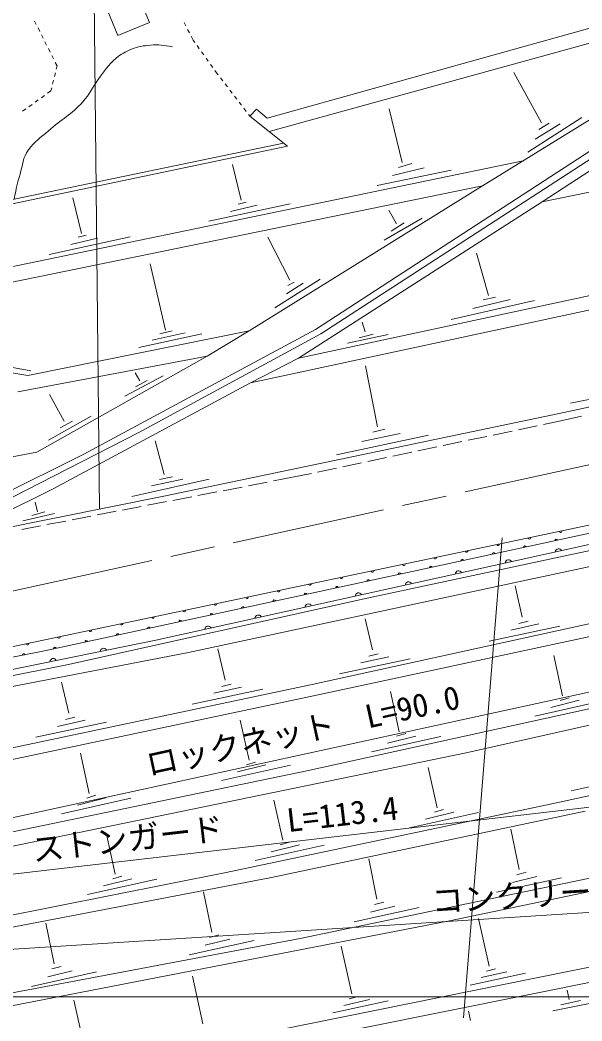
# Model space of a CAD drawing. Units: millimetres, scale not verified. Extents: x 40000 to 680000, y 20000 to 380000.
# Drawn here: x 404236 to 448070, y 238052 to 316105 of the extents above; entities that cross this region are included whole.
import ezdxf
from ezdxf.enums import TextEntityAlignment as Align

# ---------------------------------------------------------------- set-up
doc = ezdxf.new("R2010")
doc.units = ezdxf.units.MM
doc.header["$LTSCALE"] = 1000
doc.linetypes.add('CHAIN', pattern=[18.5, 12, -1.5, 3.5, -1.5])
for name, color, linetype, lineweight in [('M-BGD', 7, 'Continuous', 13), ('M-BMK', 2, 'CHAIN', 13), ('M-STR-HTXT', 7, 'Continuous', 13), ('M-STR-STRC', 7, 'Continuous', 13)]:
    doc.layers.add(name, color=color, linetype=linetype, lineweight=lineweight)
doc.styles.add('ＭＳ ゴシック', font='')
doc.styles.get('ＭＳ ゴシック').set_extended_font_data('MS Gothic')

msp = doc.modelspace()

# ---------------------------------------------------------------- linework, layer by layer
at = {"layer": 'M-BGD'}
for p, q in [((409971, 322001), (410426, 277968)), ((412827, 319565), (414326, 315903)), ((411865, 314897), (410367, 318558)), ((454600, 317123), (423508, 308457)), ((405504, 315751), (405369, 316019)), ((405773, 315215), (405639, 315483)), ((414326, 315903), (411865, 314897)), ((417039, 315909), (417175, 315642)), ((417312, 315375), (417448, 315107)), ((423667, 307406), (454571, 315947)), ((406043, 314679), (405908, 314947)), ((417585, 314840), (417744, 314528)), ((406313, 314143), (406178, 314411)), ((406582, 313607), (406447, 313875)), ((417744, 314528), (417869, 314353)), ((418044, 314110), (418219, 313866)), ((461179, 314021), (427275, 291979)), ((406852, 313071), (406717, 313339)), ((418394, 313622), (418569, 313379)), ((418744, 313135), (418919, 312891)), ((427694, 291640), (461578, 313582)), ((407127, 312524), (406987, 312803)), ((407067, 312280), (407127, 312524)), ((419094, 312647), (419269, 312404)), ((406924, 311698), (406995, 311989)), ((419444, 312160), (419569, 311986)), ((419569, 311986), (419683, 311837)), ((419865, 311599), (420048, 311362)), ((444921, 308078), (442767, 312025)), ((444973, 301929), (460369, 311998)), ((406648, 310580), (406708, 310824)), ((406780, 311115), (406852, 311406)), ((420231, 311124), (420413, 310886)), ((405416, 309696), (405660, 309871)), ((405903, 310046), (406147, 310220)), ((406391, 310395), (406648, 310580)), ((420596, 310648), (420779, 310410)), ((420962, 310172), (421144, 309934)), ((404441, 308997), (404684, 309171)), ((404928, 309346), (405172, 309521)), ((421327, 309696), (421510, 309458)), ((421693, 309220), (421875, 308982)), ((422690, 309154), (422172, 308596)), ((423508, 308457), (422690, 309154)), ((434054, 305007), (433037, 309174)), ((450266, 309319), (440306, 303178)), ((422058, 308744), (422172, 308596)), ((422172, 308596), (425103, 306263)), ((443844, 305805), (448051, 308516)), ((444422, 306821), (446356, 308018)), ((444701, 307579), (445519, 308058)), ((425103, 306263), (400759, 301175)), ((400786, 301511), (424792, 306511)), ((444973, 301929), (466896, 306415)), ((403311, 296818), (443480, 305135)), ((421497, 302048), (420819, 304826)), ((432100, 303193), (437862, 304409)), ((433296, 303990), (435769, 304588)), ((433755, 304608), (434792, 304927)), ((440306, 303178), (403360, 295601)), ((440306, 303178), (422105, 291877)), ((409036, 299467), (408358, 302245)), ((418971, 300413), (425299, 301782)), ((420659, 301184), (422733, 301662)), ((421244, 301742), (421869, 301901)), ((425952, 289746), (444973, 301929)), ((432653, 298927), (435617, 300642)), ((433610, 300203), (432998, 301280)), ((475766, 300442), (425952, 289746)), ((433198, 299645), (434208, 300283)), ((406510, 297832), (412837, 299201)), ((408198, 298603), (410272, 299082)), ((408783, 299162), (409408, 299321)), ((422223, 287812), (476432, 299494)), ((425275, 295817), (423574, 299180)), ((440771, 294621), (439841, 297930)), ((415574, 291913), (414378, 297084)), ((424106, 293650), (427655, 295897)), ((425023, 294753), (426312, 295578)), ((425129, 295405), (425621, 295671)), ((439561, 293597), (442459, 294302)), ((440372, 294275), (441316, 294501)), ((437873, 292746), (444360, 294222)), ((427275, 291979), (409220, 282264)), ((431147, 291789), (430935, 292534)), ((446293, 285418), (477741, 292156)), ((422105, 291877), (404848, 288378)), ((413442, 283913), (427694, 291640)), ((413492, 290557), (418428, 291638)), ((414546, 291133), (417107, 291709)), ((415149, 291629), (416097, 291860)), ((418845, 289904), (422105, 291877)), ((429778, 290912), (432942, 291577)), ((430682, 291311), (431772, 291603)), ((400115, 289625), (405086, 288761)), ((404070, 287122), (418845, 289904)), ((405536, 282397), (418845, 289904)), ((422223, 287812), (425952, 289746)), ((398469, 289473), (404848, 288378)), ((432128, 284370), (431191, 289148)), ((412415, 286767), (415389, 288348)), ((413572, 287958), (413227, 288588)), ((422223, 287812), (406829, 279553)), ((413244, 287498), (414148, 287985)), ((447170, 286216), (455266, 287891)), ((407669, 284822), (406539, 286896)), ((406460, 283334), (409796, 285221)), ((415586, 279000), (446293, 285418)), ((446408, 284850), (448038, 285206)), ((407377, 284304), (408321, 284836)), ((431756, 283958), (432687, 284197)), ((443107, 284155), (444575, 284464)), ((445064, 284567), (446408, 284850)), ((399819, 276953), (413442, 283913)), ((428925, 282190), (436103, 283745)), ((430905, 283227), (433883, 283851)), ((439193, 283331), (440661, 283640)), ((441150, 283743), (442618, 284052)), ((415482, 280657), (414782, 283280)), ((435279, 282507), (436747, 282816)), ((437236, 282919), (438704, 283228)), ((388309, 279196), (405536, 282397)), ((409220, 282264), (399598, 277452)), ((431365, 281683), (432832, 281992)), ((433322, 282095), (434789, 282404)), ((427450, 280859), (428918, 281168)), ((429407, 281271), (430875, 281580)), ((412947, 278938), (418982, 280294)), ((414498, 279780), (416935, 280294)), ((415127, 280267), (416129, 280488)), ((424008, 280162), (425617, 280473)), ((425617, 280473), (426961, 280756)), ((400136, 276241), (406829, 279553)), ((420081, 279405), (421554, 279689)), ((422045, 279784), (423518, 280068)), ((431308, 271018), (472675, 279864)), ((400271, 275937), (415586, 279000)), ((416153, 278647), (417626, 278931)), ((417387, 266777), (472732, 278665)), ((418117, 279026), (419590, 279310)), ((405590, 277766), (405421, 278519)), ((412226, 277890), (413698, 278174)), ((414189, 278269), (415662, 278553)), ((404464, 277057), (406928, 277615)), ((405147, 277473), (406166, 277766)), ((408298, 277132), (409771, 277417)), ((410262, 277511), (411735, 277795)), ((404370, 276375), (405843, 276659)), ((406334, 276754), (407807, 277038)), ((426886, 264272), (470553, 273799)), ((470685, 272747), (426261, 263214)), ((443405, 269541), (442847, 271973)), ((407881, 265814), (431308, 271018)), ((431718, 266991), (431160, 269423)), ((440840, 267667), (446343, 268850)), ((442515, 268517), (444695, 269009)), ((443139, 269049), (443871, 269235)), ((420235, 264627), (419677, 267060)), ((378073, 259237), (417387, 266777)), ((426605, 257569), (466229, 266270)), ((429153, 265117), (434656, 266300)), ((430828, 265967), (433008, 266459)), ((431453, 266499), (432184, 266685)), ((446557, 263408), (445866, 266545)), ((378683, 260060), (407881, 265814)), ((466149, 265034), (439031, 258960)), ((381020, 254568), (426886, 264272)), ((408041, 262047), (407482, 264480)), ((417670, 262753), (423173, 263936)), ((419344, 263603), (421524, 264095)), ((419969, 264135), (420700, 264321)), ((426261, 263214), (381839, 253833)), ((433814, 260610), (433122, 263747)), ((445653, 262504), (447860, 263063)), ((446358, 263049), (447062, 263262)), ((444404, 261826), (449801, 263036)), ((407150, 261024), (409330, 261515)), ((407775, 261555), (408506, 261741)), ((422100, 258380), (421409, 261517)), ((405475, 260173), (410978, 261356)), ((431660, 259028), (437057, 260237)), ((432910, 259706), (435116, 260264)), ((433614, 260251), (434319, 260463)), ((439031, 258960), (387584, 248382)), ((409636, 255798), (408945, 258935)), ((445715, 254981), (464554, 259121)), ((419947, 256798), (425344, 258008)), ((421196, 257476), (423403, 258034)), ((421901, 258021), (422605, 258234)), ((436764, 254683), (436072, 257820)), ((386847, 249334), (426605, 257569)), ((447233, 255995), (452630, 257205)), ((407483, 254216), (412880, 255426)), ((408732, 254894), (410939, 255453)), ((409437, 255439), (410141, 255652)), ((424727, 252145), (424036, 255282)), ((420324, 249628), (445715, 254981)), ((436564, 254324), (437269, 254537)), ((448317, 254413), (423853, 249239)), ((434610, 253101), (440007, 254311)), ((435860, 253779), (438066, 254337)), ((443165, 249858), (442527, 253021)), ((411664, 249489), (410972, 252626)), ((422574, 250563), (427970, 251773)), ((423823, 251241), (426030, 251799)), ((424528, 251786), (425232, 251999)), ((426096, 244474), (461100, 251784)), ((432071, 247541), (431433, 250705)), ((461273, 250787), (437735, 245859)), ((391074, 243827), (420324, 249628)), ((423853, 249239), (391631, 243064)), ((409510, 247907), (414907, 249117)), ((410760, 248585), (412966, 249143)), ((411464, 249130), (412169, 249343)), ((441397, 248090), (446475, 249220)), ((442660, 248848), (444561, 249313)), ((442992, 249446), (443710, 249645)), ((419194, 244972), (418555, 248136)), ((430303, 245773), (435381, 246903)), ((431566, 246531), (433467, 246996)), ((431898, 247129), (432616, 247328)), ((440838, 242327), (440010, 246053)), ((437735, 245859), (402608, 239040)), ((406899, 242519), (406261, 245682)), ((394887, 238595), (426096, 244474)), ((417426, 243204), (422503, 244334)), ((418688, 243962), (420589, 244427)), ((419021, 244560), (419739, 244759)), ((457472, 244037), (399412, 232326)), ((430121, 240166), (429292, 243891)), ((400132, 231326), (457572, 242860)), ((406394, 241508), (408294, 241974)), ((406726, 242107), (407444, 242306)), ((440626, 241946), (441334, 242115)), ((405131, 240751), (410208, 241881)), ((418506, 237823), (417678, 241548)), ((439358, 240839), (443674, 241787)), ((440200, 241432), (442212, 241884)), ((447063, 239725), (446904, 240456)), ((409261, 235958), (408433, 239683)), ((428641, 238677), (432956, 239625)), ((429482, 239271), (431494, 239723)), ((429908, 239785), (430617, 239953)), ((446412, 239300), (447954, 239658)), ((445787, 238848), (449044, 239499)), ((439382, 238086), (439222, 238817))]:
    msp.add_line(p, q, dxfattribs=at)
for points in [[(377915, 261818), (476832, 282659), (524714, 293297), (540699, 293923), (548640, 292228), (563675, 289751)], [(563816, 289208), (547111, 291836), (540292, 293361), (524510, 292670), (477007, 282202), (406154, 266919), (377931, 261347)], [(473587, 280709), (414825, 267749), (390852, 262854), (377847, 260446)]]:
    msp.add_lwpolyline(points, dxfattribs=at)
for centre, radius, start, end in [((443965, 275734), 100, 191.89763, 11.89763), ((446056, 275526), 100, 12.17236, 192.17236), ((446411, 276250), 100, 191.89763, 11.89763), ((441518, 275219), 100, 191.89763, 11.89763), ((443612, 274999), 100, 12.17236, 192.17236), ((446257, 274624), 256, 25.1179, 179.75713), ((436626, 274188), 100, 191.89763, 11.89763), ((438725, 273945), 100, 12.17236, 192.17236), ((439072, 274704), 100, 191.89763, 11.89763), ((441168, 274472), 100, 12.17236, 192.17236), ((442350, 273763), 256, 25.1179, 179.75713), ((434179, 273673), 100, 191.89763, 11.89763), ((436281, 273418), 100, 12.17236, 192.17236), ((429287, 272642), 100, 191.89763, 11.89763), ((431393, 272363), 100, 12.17236, 192.17236), ((431733, 273157), 100, 191.89763, 11.89763), ((433837, 272891), 100, 12.17236, 192.17236), ((438444, 272901), 256, 25.1179, 179.75713), ((424394, 271611), 100, 191.89763, 11.89763), ((426841, 272127), 100, 191.89763, 11.89763), ((428950, 271836), 100, 12.17236, 192.17236), ((434538, 272040), 256, 25.1179, 179.75713), ((421948, 271096), 100, 191.89763, 11.89763), ((424062, 270782), 100, 12.17236, 192.17236), ((426506, 271309), 100, 12.17236, 192.17236), ((430632, 271178), 256, 25.1179, 179.75713), ((417055, 270065), 100, 191.89763, 11.89763), ((419502, 270580), 100, 191.89763, 11.89763), ((421618, 270255), 100, 12.17236, 192.17236), ((426726, 270317), 256, 25.1179, 179.75713), ((414609, 269550), 100, 191.89763, 11.89763), ((416731, 269201), 100, 12.17236, 192.17236), ((419174, 269728), 100, 12.17236, 192.17236), ((422820, 269455), 256, 25.1179, 179.75713), ((409716, 268519), 100, 191.89763, 11.89763), ((412163, 269034), 100, 191.89763, 11.89763), ((414287, 268674), 100, 12.17236, 192.17236), ((418914, 268594), 256, 25.1179, 179.75713), ((407270, 268003), 100, 191.89763, 11.89763), ((411843, 268146), 100, 12.17236, 192.17236), ((404824, 267488), 100, 191.89763, 11.89763), ((406955, 267092), 100, 12.17236, 192.17236), ((409399, 267619), 100, 12.17236, 192.17236), ((410746, 266859), 256, 24.22076, 178.85999), ((404506, 266594), 100, 11.16975, 191.16975), ((406826, 266059), 256, 24.22076, 178.85999)]:
    msp.add_arc(centre, radius, start, end, dxfattribs=at)
msp.add_open_spline([(403779, 302135), (403966, 303058), (404020, 303327), (404236, 304075), (404455, 304835), (404444, 305339), (404894, 305989), (405370, 306677), (405827, 306904), (406449, 307465), (407471, 308386), (408236, 308700), (409141, 309738), (409682, 310358), (409846, 310812), (410337, 311472), (410842, 312151), (411089, 312578), (411733, 313127), (412144, 313478), (412427, 313623), (412929, 313825), (413483, 314048), (413829, 314094), (414424, 314144), (415094, 314200), (415378, 314146), (416139, 314024)], degree=3, knots=[0, 0, 0, 0, 1, 1, 1, 2, 2, 2, 3, 3, 3, 4, 4, 4, 5, 5, 5, 6, 6, 6, 7, 7, 7, 8, 8, 8, 9, 9, 9, 9], dxfattribs=at)
at = {"layer": 'M-BMK'}
msp.add_line((402803, 271391), (461450, 284234), dxfattribs=at)
at = {"layer": 'M-STR-HTXT'}
for p, q in [((386132, 250077), (473800, 269197)), ((360836, 244553), (473352, 257580)), ((356442, 240631), (532436, 251876)), ((348291, 239927), (576577, 239927))]:
    msp.add_line(p, q, dxfattribs=at)
at = {"layer": 'M-STR-STRC'}
msp.add_line((438819, 238303), (441847, 275740), dxfattribs=at)

# ---------------------------------------------------------------- texts
at = {"layer": 'M-STR-HTXT', "style": 'ＭＳ ゴシック'}
msp.add_text('ロックネット  L=90.0', height=1833, rotation=12.304, dxfattribs=at).set_placement((426104, 261583), align=Align.TOP_CENTER)
for s, rotation, p in [('ストンガード\u3000\u3000L=113.4', 6.604, (405342, 249932)), ('コンクリート擁壁\u3000\u3000L=183.2', 3.656, (436429, 245925))]:
    msp.add_text(s, height=1833, rotation=rotation, dxfattribs=at).set_placement(p, align=Align.BOTTOM_LEFT)

doc.saveas('drawing.dxf')
